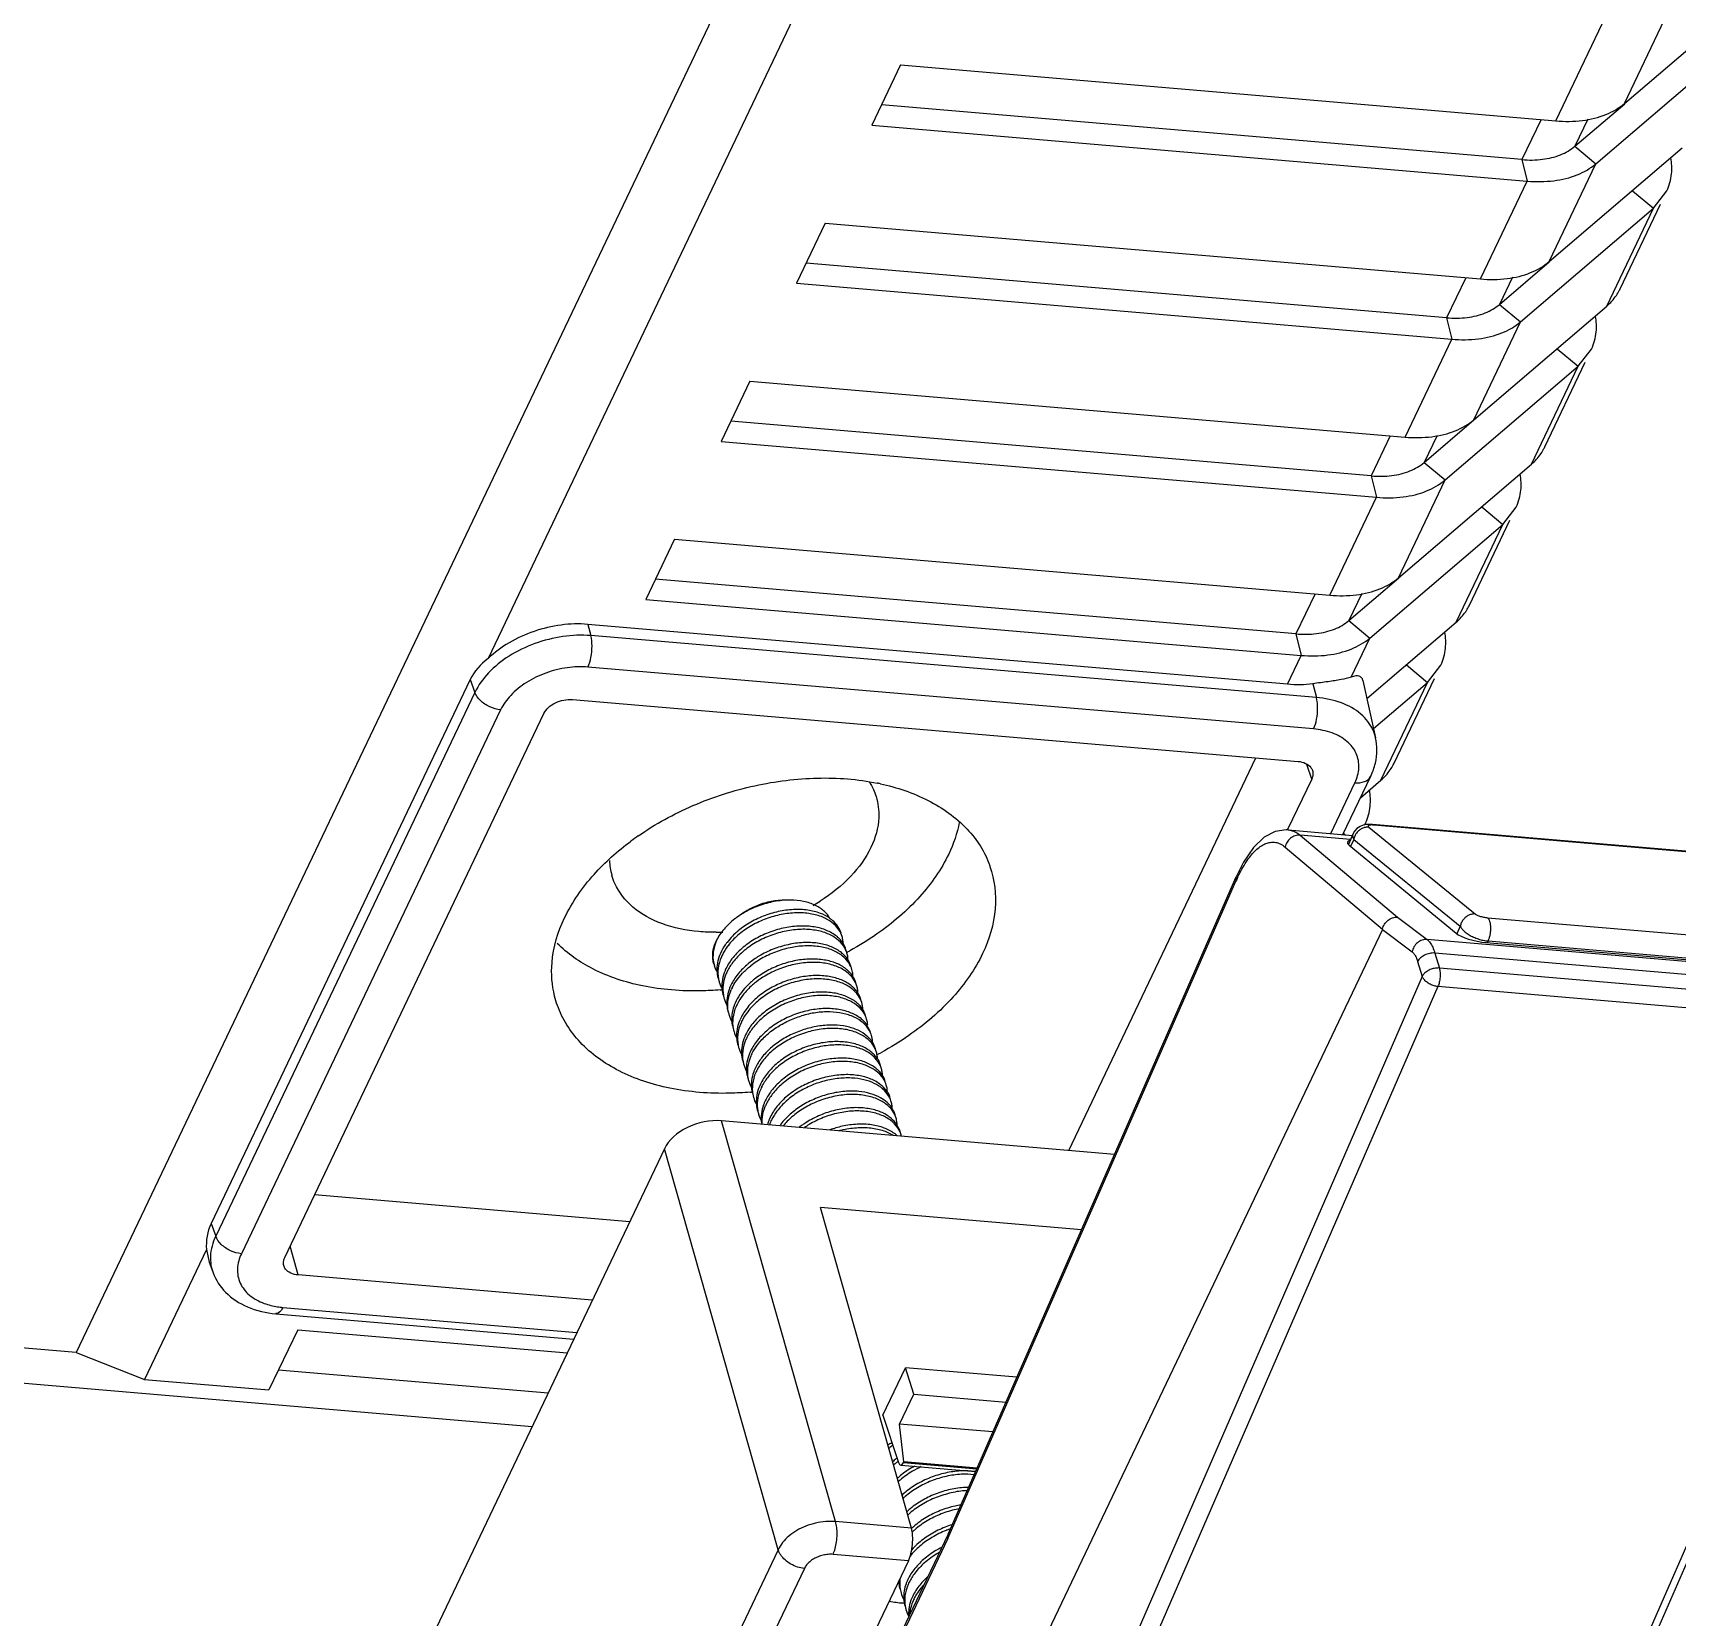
# Model space of a CAD drawing. Header units: millimetres. Extents: x 14276 to 15242, y -9916 to -8542.
# Drawn here: x 15107.04 to 15142.89, y -9449.92 to -9415.38 of the extents above; entities that cross this region are included whole.
import ezdxf

# ---------------------------------------------------------------- set-up
doc = ezdxf.new("R2010")
doc.units = ezdxf.units.MM

# ---------------------------------------------------------------- blocks, each defined once
blk = doc.blocks.new('u9')
at = {"color": 7, "linetype": 'Continuous'}
for p, q in [((-364.651, 215.819), (-359.238, 227.177)), ((-364.081, 215.411), (-358.669, 226.769)), ((-377.255, 201.886), (-366.241, 224.999)), ((-380.929, 222.456), (-389.045, 203.933)), ((-380.724, 222.54), (-388.84, 204.018)), ((-367.781, 215.167), (-364.561, 221.924)), ((-378.466, 203.132), (-370.414, 221.66)), ((-367.786, 215.07), (-364.567, 221.825)), ((-378.122, 202.91), (-370.07, 221.438)), ((-366.919, 215.654), (-364.667, 220.381)), ((-361.598, 206.67), (-356.401, 217.577)), ((-366.919, 215.654), (-365.275, 215.514)), ((-367.781, 215.167), (-374.062, 200.833)), ((-364.081, 215.411), (-361.598, 206.67)), ((-367.785, 215.074), (-374.064, 200.742)), ((-366.986, 214.941), (-365.329, 214.8)), ((-366.986, 214.941), (-365, 207.951)), ((-365.329, 214.8), (-362.846, 206.06)), ((-366.754, 213.567), (-368.384, 213.706)), ((-368.415, 213.634), (-366.821, 213.498)), ((-366.815, 213.512), (-368.409, 213.648)), ((-366.821, 213.498), (-366.815, 213.512)), ((-366.821, 213.498), (-366.727, 212.671)), ((-366.36, 212.477), (-366.704, 213.508)), ((-368.761, 212.845), (-366.727, 212.671)), ((-366.727, 212.671), (-367.038, 212.02)), ((-232.259, 201.934), (-358.714, 212.724)), ((-366.36, 212.477), (-366.853, 211.443)), ((-367.038, 212.02), (-369.048, 212.191)), ((-367.038, 212.02), (-366.853, 211.443)), ((-353.187, 211.488), (-359.064, 211.989)), ((-353.603, 210.615), (-352.977, 211.928)), ((-350.266, 211.697), (-352.977, 211.928)), ((-369.285, 211.65), (-366.853, 211.443)), ((-351.615, 208.867), (-350.266, 211.697)), ((-348.775, 211.111), (-350.266, 211.697)), ((-403.285, 96.724), (-348.775, 211.111)), ((-353.129, 210.267), (-359.621, 210.82)), ((-353.603, 210.615), (-359.48, 211.116)), ((-348.775, 211.111), (-232.582, 201.197)), ((-353.278, 210.128), (-359.69, 210.675)), ((-360.027, 209.968), (-353.615, 209.421)), ((-353.615, 209.421), (-353.436, 208.793)), ((-353.32, 209.037), (-358.971, 197.179)), ((-351.671, 209.142), (-351.757, 209.371)), ((-351.615, 208.867), (-351.672, 209.143)), ((-358.027, 197.098), (-352.376, 208.957)), ((-370.693, 208.437), (-365, 207.951)), ((-357.467, 196.718), (-351.815, 208.576)), ((-357.366, 196.44), (-351.715, 208.298)), ((-351.715, 208.298), (-351.815, 208.576)), ((-353.973, 207.666), (-360.844, 208.252)), ((-370.417, 206.706), (-374.497, 198.145)), ((-371.414, 206.791), (-362.846, 206.06)), ((-388.84, 204.018), (-378.466, 203.132)), ((-388.871, 203.613), (-378.497, 202.728)), ((-388.793, 203.288), (-378.398, 202.401)), ((-388.644, 202.996), (-378.23, 202.107)), ((-379.518, 202.172), (-387.227, 202.829)), ((-379.557, 202.138), (-387.148, 202.786)), ((-378.398, 202.401), (-378.497, 202.728)), ((-378.023, 202.583), (-378.122, 202.91)), ((-379.547, 201.631), (-387.139, 202.279)), ((-377.255, 201.886), (-377.903, 202.377)), ((-379.557, 202.138), (-379.54, 202.173)), ((-378.953, 201.818), (-378.877, 201.98)), ((-376.527, 200.051), (-378.861, 201.97)), ((-377.586, 201.62), (-378.23, 202.107)), ((-375.132, 200.09), (-377.257, 201.879)), ((-376.959, 199.659), (-379.284, 201.551)), ((-376.628, 199.926), (-378.953, 201.818)), ((-375.463, 199.832), (-377.586, 201.62)), ((-384.539, 200.249), (-377.064, 199.611)), ((-384.512, 200.237), (-377.037, 199.599)), ((-376.628, 199.926), (-376.561, 200.078)), ((-376.392, 199.817), (-377, 198.543)), ((-376.128, 199.795), (-376.655, 198.688)), ((-376.616, 199.796), (-376.512, 200.032)), ((-375.198, 199.715), (-376.599, 199.835)), ((-376.559, 199.926), (-375.463, 199.832)), ((-376.405, 199.791), (-376.442, 199.821)), ((-375.712, 198.607), (-375.187, 199.709)), ((-377.064, 199.611), (-377.037, 199.599)), ((-376.774, 199.016), (-377.22, 198.635)), ((-377.22, 198.635), (-378.237, 196.501)), ((-377.511, 198.26), (-378.391, 196.412)), ((-375.712, 198.607), (-375.61, 198.288)), ((-359.595, 196.873), (-375.416, 198.223)), ((-376.829, 196.462), (-377.107, 197.709)), ((-377.061, 197.506), (-378.237, 196.501)), ((-375.753, 197.516), (-359.932, 196.166)), ((-376.915, 196.852), (-378.863, 195.188)), ((-375.816, 196.831), (-359.994, 195.481)), ((-375.737, 196.528), (-375.816, 196.831)), ((-378.237, 196.501), (-378.527, 196.126)), ((-377.779, 196.12), (-378.237, 196.501)), ((-375.183, 196.536), (-375.48, 195.911)), ((-375.183, 196.536), (-359.93, 195.234)), ((-357.366, 196.44), (-357.467, 196.718)), ((-376.574, 196.384), (-376.979, 195.533)), ((-397.612, 112.344), (-357.757, 195.977)), ((-361.191, 194.692), (-375.48, 195.911)), ((-375.369, 195.443), (-375.48, 195.911)), ((-376.979, 195.533), (-379.879, 193.054)), ((-376.522, 195.152), (-376.979, 195.533)), ((-375.785, 194.57), (-375.369, 195.443)), ((-375.369, 195.443), (-361.401, 194.251)), ((-359.93, 195.234), (-359.994, 195.481)), ((-378.863, 195.188), (-379.879, 193.054)), ((-376.522, 195.152), (-377.609, 194.223)), ((-376.804, 194.56), (-376.522, 195.152)), ((-379.153, 194.813), (-380.034, 192.965)), ((-361.817, 193.379), (-361.191, 194.692)), ((-376.106, 194.598), (-377.123, 192.464)), ((-361.817, 193.379), (-376.106, 194.598)), ((-377.605, 194.219), (-380.505, 191.74)), ((-377.605, 194.219), (-378.622, 192.085)), ((-379.879, 193.054), (-380.17, 192.679)), ((-379.422, 192.673), (-379.879, 193.054)), ((-362.834, 191.245), (-377.123, 192.464)), ((-377.012, 191.996), (-377.123, 192.464)), ((-378.622, 192.085), (-381.522, 189.607)), ((-378.165, 191.704), (-378.622, 192.085)), ((-377.427, 191.123), (-377.012, 191.996)), ((-377.012, 191.996), (-363.044, 190.804)), ((-380.505, 191.74), (-381.522, 189.607)), ((-378.165, 191.704), (-379.251, 190.776)), ((-378.447, 191.113), (-378.165, 191.704)), ((-380.796, 191.365), (-381.677, 189.517)), ((-377.749, 191.151), (-378.766, 189.017)), ((-363.46, 189.931), (-377.749, 191.151)), ((-363.46, 189.931), (-362.834, 191.245)), ((-379.248, 190.772), (-382.148, 188.293)), ((-379.248, 190.772), (-380.265, 188.638)), ((-381.522, 189.607), (-381.813, 189.232)), ((-381.065, 189.226), (-381.522, 189.607)), ((-364.477, 187.797), (-378.766, 189.017)), ((-378.654, 188.548), (-378.766, 189.017)), ((-380.265, 188.638), (-383.165, 186.159)), ((-379.808, 188.257), (-380.265, 188.638)), ((-382.148, 188.293), (-383.165, 186.159)), ((-379.808, 188.257), (-380.894, 187.329)), ((-380.089, 187.666), (-379.808, 188.257)), ((-379.07, 187.676), (-378.654, 188.548)), ((-378.654, 188.548), (-364.687, 187.357)), ((-382.439, 187.918), (-383.32, 186.07)), ((-379.392, 187.703), (-380.408, 185.569)), ((-365.103, 186.484), (-379.392, 187.703)), ((-365.103, 186.484), (-364.477, 187.797)), ((-380.891, 187.325), (-383.791, 184.846)), ((-380.891, 187.325), (-381.908, 185.191)), ((-383.165, 186.159), (-383.456, 185.784)), ((-382.708, 185.778), (-383.165, 186.159)), ((-366.12, 184.35), (-380.408, 185.569)), ((-380.297, 185.101), (-380.408, 185.569)), ((-381.908, 185.191), (-384.808, 182.712)), ((-381.45, 184.81), (-381.908, 185.191)), ((-380.713, 184.229), (-380.297, 185.101)), ((-380.297, 185.101), (-366.33, 183.909)), ((-381.45, 184.81), (-382.537, 183.881)), ((-381.732, 184.218), (-381.45, 184.81)), ((-366.745, 183.037), (-366.12, 184.35)), ((-381.034, 184.256), (-382.051, 182.122)), ((-366.745, 183.037), (-381.034, 184.256)), ((-382.533, 183.877), (-385.434, 181.399)), ((-382.533, 183.877), (-383.55, 181.743))]:
    blk.add_line(p, q, dxfattribs=at)
for points in [[(-375.2, 199.716), (-375.158, 199.713), (-374.917, 199.751), (-374.678, 199.877), (-374.445, 200.1), (-374.226, 200.42), (-374.064, 200.742)], [(-377.037, 199.599), (-376.966, 199.596), (-376.899, 199.6), (-376.835, 199.612), (-376.766, 199.639), (-376.699, 199.684), (-376.644, 199.746), (-376.616, 199.796)]]:
    blk.add_lwpolyline(points, dxfattribs=at)
for centre, radius, start, end in [((-367.557, 216.51), 0.721, 16.6897, 29.4051), ((-367.53, 216.518), 0.692, 10.5499, 16.6648), ((-367.528, 216.442), 0.712, 3.7502, 16.5445), ((-367.09, 213.188), 3.397, 85.1233, 85.6282), ((-367.07, 213.393), 3.192, 79.7575, 85.1749), ((-367.988, 216.948), 1.055, 333.7744, 336.5333), ((-367.912, 216.852), 0.996, 336.529, 340.1844), ((-367.434, 216.156), 0.704, 16.5502, 28.4473), ((-367.442, 216.154), 0.711, 6.2639, 16.5481), ((-367.881, 216.588), 1.055, 333.7744, 336.5333), ((-367.806, 216.493), 0.997, 336.5285, 340.1325), ((-367.349, 215.787), 0.728, 26.4795, 30.0357), ((-367.454, 216.08), 0.745, 359.7444, 5.4465), ((-368.536, 217.008), 2.167, 288.9721, 291.0341), ((-368.537, 217.013), 2.173, 291.0334, 291.5135), ((-368.147, 216.23), 1.661, 311.7943, 313.6717), ((-367.808, 214.894), 1.798, 308.3168, 308.5125), ((-367.786, 214.867), 1.763, 308.505, 310.9907), ((-367.779, 214.813), 1.787, 308.3842, 309.3063), ((-367.742, 214.768), 1.729, 309.2921, 312.5435), ((-367.744, 214.818), 1.699, 310.9931, 312.594), ((-367.661, 214.486), 1.736, 308.6851, 312.3939), ((-368.323, 216.715), 4.039, 295.8791, 297.326), ((-353.427, 208.378), 1.757, 81.3282, 85.1519), ((-366.241, 206.518), 0.54, 193.2774, 196.695), ((-366.187, 206.916), 0.721, 228.1286, 229.405), ((-364.826, 206.483), 0.996, 336.5283, 340.2435), ((-366.096, 206.538), 0.696, 223.892, 229.4443), ((-364.88, 206.507), 1.055, 333.7625, 336.5331), ((-364.804, 206.411), 0.996, 336.529, 340.1844), ((-364.748, 206.391), 0.936, 340.1756, 344.6323), ((-364.42, 206.002), 0.711, 5.4486, 10.7749), ((-364.343, 205.709), 0.721, 16.6931, 30.0632), ((-364.315, 205.717), 0.692, 10.5499, 16.6648), ((-366.016, 205.8), 0.551, 196.561, 206.3748), ((-365.998, 206.168), 0.683, 224.9637, 227.8615), ((-364.773, 206.147), 1.055, 333.7744, 336.5333), ((-364.697, 206.051), 0.996, 336.529, 340.1844), ((-364.236, 205.349), 0.721, 16.6931, 30.0632), ((-364.208, 205.357), 0.692, 10.5499, 16.6648), ((-362.858, 198.508), 6.953, 95.0126, 95.428), ((-365.882, 205.817), 0.696, 223.892, 229.4443), ((-364.666, 205.787), 1.055, 333.7744, 336.5333), ((-364.59, 205.691), 0.996, 336.529, 340.1844), ((-364.129, 204.989), 0.721, 16.6931, 30.0632), ((-364.101, 204.997), 0.692, 10.5499, 16.6648), ((-365.774, 205.457), 0.696, 223.892, 229.4443), ((-364.559, 205.427), 1.055, 333.7744, 336.5333), ((-364.483, 205.331), 0.996, 336.529, 340.1844), ((-364.021, 204.628), 0.721, 16.6931, 30.0632), ((-363.993, 204.637), 0.692, 10.5499, 16.6648), ((-363.011, 198.49), 6.926, 117.879, 118.5458), ((-365.666, 204.651), 0.559, 196.6541, 213.1286), ((-365.667, 205.097), 0.696, 223.892, 229.4443), ((-364.452, 205.067), 1.056, 333.7386, 336.5328), ((-364.376, 204.971), 0.996, 336.529, 340.1844), ((-363.914, 204.268), 0.721, 16.6931, 30.0632), ((-363.886, 204.277), 0.692, 10.5499, 16.6648), ((-365.58, 204.363), 0.559, 196.652, 209.9009), ((-365.561, 204.736), 0.695, 224.3342, 229.0781), ((-364.345, 204.707), 1.055, 333.7744, 336.5333), ((-364.269, 204.611), 0.996, 336.529, 340.1844), ((-363.807, 203.908), 0.721, 16.6931, 30.0632), ((-363.779, 203.917), 0.692, 10.5499, 16.6648), ((-365.453, 204.377), 0.696, 223.892, 229.4443), ((-364.237, 204.347), 1.055, 333.7744, 336.5333), ((-364.161, 204.251), 0.996, 336.529, 340.1844), ((-363.7, 203.549), 0.721, 16.7124, 30.0671), ((-363.672, 203.557), 0.691, 10.5443, 16.681), ((-365.346, 204.017), 0.696, 223.892, 229.4443), ((-364.13, 203.987), 1.055, 333.7744, 336.5333), ((-364.054, 203.891), 0.996, 336.529, 340.1844), ((-363.593, 203.188), 0.721, 16.6931, 30.0632), ((-363.565, 203.197), 0.692, 10.5499, 16.6648), ((-365.232, 203.213), 0.565, 196.747, 213.5851), ((-365.239, 203.657), 0.696, 223.892, 229.4443), ((-364.024, 203.627), 1.057, 333.6821, 336.5321), ((-363.947, 203.531), 0.996, 336.529, 340.1844), ((-362.24, 196.433), 6.795, 94.8472, 95.2724), ((-363.486, 202.828), 0.721, 16.6931, 30.0632), ((-363.458, 202.837), 0.692, 10.5499, 16.6648), ((-365.148, 202.925), 0.563, 196.7255, 212.1306), ((-365.129, 203.299), 0.699, 224.0866, 229.6675), ((-365.103, 203.33), 0.739, 229.6335, 231.5797), ((-364.545, 203.988), 1.756, 309.0441, 310.9936), ((-363.916, 203.267), 1.055, 333.7744, 336.5333), ((-363.84, 203.171), 0.996, 336.529, 340.1844), ((-363.378, 202.468), 0.721, 16.6931, 30.0632), ((-362.394, 196.415), 6.767, 118.0106, 118.6928), ((-365.024, 202.937), 0.696, 223.892, 229.4443), ((-364.064, 203.062), 1.354, 322.6709, 323.2908), ((-364.017, 202.971), 1.323, 322.6575, 325.4971), ((-363.809, 202.907), 1.055, 333.7744, 336.5333), ((-363.733, 202.811), 0.996, 336.529, 340.1844), ((-364.917, 202.577), 0.696, 223.892, 229.4443), ((-362.667, 197.935), 4.013, 90.856, 92.951), ((-364.777, 202.255), 0.746, 228.4549, 233.3095), ((-364.75, 202.291), 0.791, 233.2876, 235.7988), ((-362.804, 197.817), 4.09, 119.9402, 122.3905), ((-377.293, 202.248), 3.528, 334.9975, 336.3483), ((-361.776, 200.333), 1.375, 2.0876, 15.7113), ((-364.58, 204.967), 6.232, 304.7442, 306.5685), ((-375.932, 199.121), 1.054, 152.2304, 154.5812), ((-365.21, 203.759), 5.166, 257.7294, 258.5115)]:
    blk.add_arc(centre, radius, start, end, dxfattribs=at)
for centre, major_axis, ratio, start_param, end_param in [((-366.824, 215.295), (0.052, 0.497), 0.366943, 0.803635, 2.400611), ((-366.768, 213.368), (0.014, 0.2), 0.395807, 5.52102, 7.074363), ((-353.729, 209.032), (2.084, -0.542), 0.703726, -0.134737, 0.248056), ((-362.518, 206.749), (0.959, 0.285), 0.660376, -2.107067, -0.536956), ((-379.32, 202.009), (0.5, -0.108), 0.256792, 0.461953, 2.032064), ((-375.079, 200.05), (2.172, -1.842), 0.089829, -3.117843, -3.091665), ((-376.988, 200.09), (0.498, -0.104), 0.251798, -0.44657, 0.448158), ((-374.67, 194.569), (2.304, -1.206), 0.679603, 2.123595, 2.363757), ((-375.241, 198.223), (1.547, 1.837), 0.207578, -3.299006, -2.803993), ((-359.38, 197.174), (2.084, -0.542), 0.703726, -0.517529, -0.134737)]:
    blk.add_ellipse(centre, major_axis=major_axis, ratio=ratio, start_param=start_param, end_param=end_param, dxfattribs=at)
for points, start_tangent, end_tangent in [([(-367.02, 216.528), (-366.95, 216.78), (-366.946, 216.82)], (0.398029, 0.917373), (0.066335, 0.997797)), ([(-366.975, 216.515), (-366.929, 216.708), (-366.925, 216.857)], (0.338717, 0.940888), (-0.076545, 0.997066)), ([(-366.913, 216.168), (-366.843, 216.42), (-366.85, 216.645)], (0.398029, 0.917373), (-0.18312, 0.983091)), ([(-367.342, 215.998), (-367.145, 216.21), (-366.999, 216.456)], (0.746405, 0.665492), (0.398029, 0.917373)), ([(-367.247, 216.186), (-367.166, 216.282), (-367.041, 216.481)], (0.673998, 0.738733), (0.441725, 0.89715)), ([(-366.868, 216.154), (-366.827, 216.31), (-366.818, 216.489)], (0.339563, 0.940583), (-0.065686, 0.99784)), ([(-366.74, 216.028), (-366.735, 216.232)], (0.15684, 0.987624), (-0.109069, 0.994034)), ([(-366.712, 216.15), (-366.725, 216.233), (-366.738, 216.285)], (-0.095304, 0.995448), (-0.286431, 0.958101)), ([(-367.64, 215.364), (-367.519, 215.431), (-367.251, 215.624), (-367.037, 215.85), (-366.891, 216.096)], (0.891018, 0.453968), (0.398029, 0.917373)), ([(-367.59, 215.474), (-367.541, 215.503), (-367.272, 215.696), (-367.059, 215.922), (-366.934, 216.121)], (0.872525, 0.48857), (0.441725, 0.89715)), ([(-367.741, 214.992), (-367.433, 215.143), (-367.165, 215.336), (-366.957, 215.555)], (0.930331, 0.366721), (0.611207, 0.791471)), ([(-365.275, 215.514), (-365.321, 215.387), (-365.352, 215.237), (-365.364, 215.079), (-365.356, 214.928), (-365.329, 214.8)], (-0.430194, -0.902737), (0.30266, -0.953099)), ([(-365.275, 215.514), (-365.169, 215.514), (-365.059, 215.531), (-364.953, 215.565), (-364.854, 215.613), (-364.768, 215.674), (-364.699, 215.744), (-364.651, 215.819)], (0.996394, -0.084852), (0.430438, 0.90262)), ([(-364.651, 215.819), (-364.501, 215.789), (-364.356, 215.725), (-364.229, 215.634), (-364.134, 215.526), (-364.081, 215.411)], (0.996379, -0.085018), (0.256112, -0.966647)), ([(-367.87, 214.867), (-367.719, 214.92), (-367.412, 215.071), (-367.144, 215.264), (-366.985, 215.422)], (0.954921, 0.296861), (0.654442, 0.756112)), ([(-367.785, 215.074), (-367.779, 215.09), (-367.781, 215.167)], (0.410115, 0.912034), (-0.273274, 0.961936)), ([(-365.329, 214.8), (-365.116, 214.798), (-364.897, 214.831), (-364.683, 214.898), (-364.485, 214.994), (-364.314, 215.116), (-364.177, 215.257), (-364.081, 215.411)], (0.995525, -0.094499), (0.422871, 0.90619)), ([(-368.06, 214.437), (-367.94, 214.46), (-367.612, 214.56), (-367.305, 214.711), (-367.037, 214.904), (-366.991, 214.945)], (0.987706, 0.156324), (0.730301, 0.683126)), ([(-368.025, 214.519), (-367.962, 214.532), (-367.634, 214.632), (-367.326, 214.783), (-367.058, 214.976), (-367.04, 214.992)], (0.982977, 0.183727), (0.745463, 0.666547)), ([(-368.229, 214.053), (-368.163, 214.055), (-367.833, 214.1), (-367.505, 214.2), (-367.198, 214.351), (-366.929, 214.544), (-366.883, 214.586)], (0.999932, 0.011672), (0.729814, 0.683646)), ([(-368.199, 214.127), (-368.184, 214.127), (-367.854, 214.172), (-367.526, 214.272), (-367.219, 214.423), (-366.951, 214.616), (-366.903, 214.659)], (0.999186, 0.040336), (0.729359, 0.684132)), ([(-368.381, 213.711), (-368.367, 213.709), (-368.056, 213.695), (-367.726, 213.74), (-367.398, 213.84), (-367.091, 213.991), (-366.822, 214.184), (-366.78, 214.222)], (0.988951, -0.148245), (0.732078, 0.68122)), ([(-368.352, 213.776), (-368.071, 213.768), (-367.746, 213.812), (-367.42, 213.912), (-367.116, 214.06), (-366.846, 214.254), (-366.8, 214.295)], (0.993394, -0.114752), (0.731575, 0.681761)), ([(-367.2, 213.6), (-367.005, 213.702), (-366.737, 213.896), (-366.697, 213.931)], (0.908069, 0.41882), (0.733876, 0.679283)), ([(-367.057, 213.589), (-366.983, 213.63), (-366.715, 213.824), (-366.676, 213.859)], (0.878943, 0.476927), (0.734324, 0.678799)), ([(-353.278, 210.128), (-353.185, 210.25), (-353.129, 210.261)], (0.430194, 0.902736), (0.999013, -0.044414)), ([(-352.55, 209.858), (-352.874, 210.041), (-353.162, 210.115)], (-0.760827, 0.648955), (-0.988489, 0.15129)), ([(-351.757, 209.371), (-352.032, 209.798), (-352.506, 210.116), (-353.129, 210.267)], (-0.35135, 0.936244), (-0.996379, 0.085018)), ([(-352.376, 208.957), (-352.29, 209.284), (-352.349, 209.597), (-352.55, 209.858)], (0.430194, 0.902736), (-0.760827, 0.648955)), ([(-353.615, 209.421), (-353.452, 209.38), (-353.338, 209.293), (-353.299, 209.214)], (0.996379, -0.085018), (0.268434, -0.963298)), ([(-353.299, 209.214), (-353.292, 209.172), (-353.32, 209.037)], (0.268434, -0.963298), (-0.430194, -0.902736)), ([(-351.815, 208.576), (-351.701, 209.016), (-351.757, 209.371)], (0.430194, 0.902737), (-0.348033, 0.937482)), ([(-352.376, 208.957), (-352.14, 208.893), (-351.936, 208.754), (-351.815, 208.576)], (0.996379, -0.085018), (0.340817, -0.94013)), ([(-366.759, 206.363), (-366.688, 206.212)], (0.287174, -0.957879), (0.553734, -0.832694)), ([(-366.737, 206.291), (-366.666, 206.14), (-366.665, 206.138)], (0.287174, -0.957879), (0.558357, -0.829601)), ([(-366.688, 206.212), (-366.53, 206.049)], (0.553734, -0.832694), (0.801554, -0.597923)), ([(-366.656, 206.369), (-366.616, 206.337), (-366.393, 206.217), (-366.117, 206.148), (-365.805, 206.135), (-365.475, 206.179), (-365.206, 206.257)], (0.759303, -0.650738), (0.940452, 0.339926)), ([(-365.407, 206.273), (-365.497, 206.251), (-365.827, 206.207), (-366.139, 206.22), (-366.414, 206.289), (-366.584, 206.372)], (-0.966574, -0.256388), (-0.847083, 0.531461)), ([(-366.549, 206.009), (-366.509, 205.977), (-366.286, 205.857), (-366.01, 205.788), (-365.698, 205.775), (-365.368, 205.819), (-365.04, 205.919), (-364.733, 206.07), (-364.542, 206.2)], (0.759303, -0.650738), (0.790624, 0.612302)), ([(-366.53, 206.049), (-366.307, 205.929), (-366.031, 205.86), (-365.719, 205.847), (-365.39, 205.891), (-365.062, 205.991), (-364.754, 206.142), (-364.651, 206.208)], (0.801554, -0.597923), (0.824668, 0.565618)), ([(-366.423, 205.689), (-366.2, 205.569), (-365.924, 205.5), (-365.612, 205.487), (-365.283, 205.531), (-364.954, 205.631), (-364.647, 205.782), (-364.379, 205.975), (-364.188, 206.172)], (0.801554, -0.597923), (0.62728, 0.778794)), ([(-365.837, 205.42), (-365.53, 205.419), (-365.21, 205.471), (-364.893, 205.575), (-364.599, 205.726), (-364.343, 205.916), (-364.138, 206.136), (-364.117, 206.166)], (0.995387, -0.095946), (0.578553, 0.815645)), ([(-366.674, 206.138), (-366.663, 206.049), (-366.652, 206.003)], (0.04123, -0.99915), (0.287174, -0.957879)), ([(-366.665, 206.138), (-366.598, 206.055)], (0.558357, -0.829601), (0.692755, -0.721173)), ([(-366.652, 206.003), (-366.581, 205.852)], (0.287174, -0.957879), (0.553734, -0.832694)), ([(-366.63, 205.931), (-366.596, 205.843), (-366.566, 205.791)], (0.285249, -0.958453), (0.536842, -0.843683)), ([(-366.581, 205.852), (-366.423, 205.689)], (0.553734, -0.832694), (0.801554, -0.597923)), ([(-366.567, 205.795), (-366.564, 205.736), (-366.544, 205.643)], (0.011725, -0.999931), (0.285249, -0.958453)), ([(-366.566, 205.791), (-366.481, 205.685)], (0.536842, -0.843683), (0.706523, -0.70769)), ([(-365.796, 205.068), (-365.484, 205.055), (-365.154, 205.099), (-364.826, 205.199), (-364.519, 205.35), (-364.25, 205.543), (-364.037, 205.769), (-363.891, 206.015)], (0.990317, -0.138822), (0.398029, 0.917373)), ([(-365.752, 205.132), (-365.444, 205.131), (-365.124, 205.183), (-364.808, 205.287), (-364.513, 205.438), (-364.257, 205.628), (-364.053, 205.848), (-363.934, 206.04)], (0.995387, -0.095946), (0.441908, 0.89706)), ([(-363.733, 206.137), (-363.735, 205.979), (-363.805, 205.727)], (0.088906, -0.99604), (-0.398029, -0.917373)), ([(-363.76, 205.714), (-363.714, 205.907), (-363.712, 206.069)], (0.338717, 0.940888), (-0.095304, 0.995448)), ([(-363.698, 205.367), (-363.628, 205.619), (-363.635, 205.844)], (0.398029, 0.917373), (-0.18312, 0.983091)), ([(-363.605, 205.709), (-363.617, 205.792), (-363.631, 205.844)], (-0.095304, 0.995448), (-0.286431, 0.958101)), ([(-366.523, 205.571), (-366.452, 205.42), (-366.45, 205.418)], (0.287174, -0.957879), (0.558357, -0.829601)), ([(-366.51, 205.555), (-366.395, 205.397), (-366.225, 205.27), (-366.007, 205.18), (-365.752, 205.132)], (0.444563, -0.895748), (0.995387, -0.095946)), ([(-366.456, 205.661), (-366.311, 205.558), (-366.093, 205.468), (-365.837, 205.42)], (0.741395, -0.671069), (0.995387, -0.095946)), ([(-366.227, 204.929), (-366.187, 204.897), (-365.964, 204.777), (-365.688, 204.708), (-365.377, 204.695), (-365.047, 204.739), (-364.719, 204.839), (-364.411, 204.99), (-364.143, 205.183), (-363.93, 205.409), (-363.784, 205.655)], (0.759303, -0.650738), (0.398029, 0.917373)), ([(-366.209, 204.969), (-365.986, 204.849), (-365.71, 204.78), (-365.398, 204.767), (-365.068, 204.811), (-364.74, 204.911), (-364.433, 205.062), (-364.165, 205.255), (-363.951, 205.481), (-363.826, 205.681)], (0.801554, -0.597923), (0.441725, 0.89715)), ([(-363.653, 205.354), (-363.607, 205.547), (-363.605, 205.709)], (0.338717, 0.940888), (-0.095304, 0.995448)), ([(-363.591, 205.007), (-363.521, 205.259), (-363.528, 205.484)], (0.398029, 0.917373), (-0.18312, 0.983091)), ([(-363.497, 205.349), (-363.51, 205.432), (-363.524, 205.484)], (-0.095304, 0.995448), (-0.286431, 0.958101)), ([(-363.466, 205.434), (-363.022, 205.459), (-361.716, 205.347), (-360.609, 204.97), (-359.763, 204.347), (-359.266, 203.544), (-359.206, 203.34)], (0.996176, 0.087371), (0.23891, -0.971042)), ([(-366.46, 205.418), (-366.449, 205.329), (-366.437, 205.283)], (0.04123, -0.99915), (0.287174, -0.957879)), ([(-366.45, 205.418), (-366.383, 205.335)], (0.558357, -0.829601), (0.692755, -0.721173)), ([(-366.437, 205.283), (-366.366, 205.132)], (0.287174, -0.957879), (0.553734, -0.832694)), ([(-366.416, 205.211), (-366.345, 205.06), (-366.343, 205.058)], (0.287174, -0.957879), (0.558357, -0.829601)), ([(-366.366, 205.132), (-366.209, 204.969)], (0.553734, -0.832694), (0.801554, -0.597923)), ([(-366.334, 205.289), (-366.294, 205.257), (-366.071, 205.137), (-365.796, 205.068)], (0.759303, -0.650738), (0.990317, -0.138822)), ([(-366.12, 204.569), (-366.08, 204.537), (-365.857, 204.417), (-365.581, 204.348), (-365.269, 204.335), (-364.94, 204.379), (-364.612, 204.479), (-364.304, 204.63), (-364.036, 204.823), (-363.823, 205.049), (-363.677, 205.295)], (0.759303, -0.650738), (0.398029, 0.917373)), ([(-366.102, 204.609), (-365.878, 204.489), (-365.603, 204.42), (-365.291, 204.407), (-364.961, 204.451), (-364.633, 204.551), (-364.326, 204.702), (-364.057, 204.895), (-363.844, 205.121), (-363.719, 205.32)], (0.801554, -0.597923), (0.441725, 0.89715)), ([(-363.546, 204.994), (-363.5, 205.187), (-363.497, 205.349)], (0.338717, 0.940888), (-0.095304, 0.995448)), ([(-363.484, 204.647), (-363.414, 204.899), (-363.421, 205.124)], (0.398029, 0.917373), (-0.18312, 0.983091)), ([(-363.39, 204.989), (-363.403, 205.072), (-363.416, 205.124)], (-0.095304, 0.995448), (-0.286431, 0.958101)), ([(-366.352, 205.057), (-366.342, 204.969), (-366.33, 204.923)], (0.04123, -0.99915), (0.287174, -0.957879)), ([(-366.343, 205.058), (-366.276, 204.975)], (0.558357, -0.829601), (0.692755, -0.721173)), ([(-366.33, 204.923), (-366.259, 204.772)], (0.287174, -0.957879), (0.553734, -0.832694)), ([(-366.309, 204.851), (-366.238, 204.7), (-366.236, 204.698)], (0.287174, -0.957879), (0.558357, -0.829601)), ([(-366.259, 204.772), (-366.102, 204.609)], (0.553734, -0.832694), (0.801554, -0.597923)), ([(-364.696, 204.132), (-364.526, 204.191), (-364.219, 204.342), (-363.95, 204.535), (-363.737, 204.761), (-363.612, 204.96)], (0.957639, 0.287971), (0.441725, 0.89715)), ([(-364.674, 204.06), (-364.383, 204.171), (-364.115, 204.321), (-363.883, 204.504), (-363.698, 204.712), (-363.569, 204.935)], (0.957565, 0.288216), (0.398029, 0.917373)), ([(-363.439, 204.634), (-363.392, 204.827), (-363.39, 204.989)], (0.338717, 0.940888), (-0.095304, 0.995448)), ([(-363.377, 204.286), (-363.307, 204.539), (-363.313, 204.764)], (0.398029, 0.917373), (-0.18312, 0.983091)), ([(-363.283, 204.629), (-363.296, 204.712), (-363.309, 204.764)], (-0.095304, 0.995448), (-0.286431, 0.958101)), ([(-368.538, 202.411), (-367.895, 203.357), (-366.932, 204.198), (-366.321, 204.574)], (0.430194, 0.902736), (0.878431, 0.477868)), ([(-366.245, 204.697), (-366.234, 204.609), (-366.223, 204.563)], (0.04123, -0.99915), (0.287174, -0.957879)), ([(-366.236, 204.698), (-366.169, 204.615)], (0.558357, -0.829601), (0.692755, -0.721173)), ([(-366.223, 204.563), (-366.152, 204.412)], (0.287174, -0.957879), (0.553734, -0.832694)), ([(-366.152, 204.412), (-365.994, 204.249)], (0.553734, -0.832694), (0.801554, -0.597923)), ([(-363.505, 204.6), (-363.613, 204.423), (-363.802, 204.212), (-364.037, 204.028), (-364.302, 203.881), (-364.588, 203.772)], (-0.442279, -0.896878), (-0.957565, -0.288216)), ([(-364.567, 203.7), (-364.397, 203.759), (-364.09, 203.91), (-363.822, 204.103), (-363.608, 204.329), (-363.462, 204.575)], (0.957505, 0.288417), (0.398029, 0.917373)), ([(-363.332, 204.274), (-363.285, 204.467), (-363.283, 204.629)], (0.338717, 0.940888), (-0.095304, 0.995448)), ([(-363.269, 203.926), (-363.2, 204.179), (-363.206, 204.404)], (0.398029, 0.917373), (-0.18312, 0.983091)), ([(-363.176, 204.269), (-363.189, 204.352), (-363.202, 204.404)], (-0.095304, 0.995448), (-0.286431, 0.958101)), ([(-366.139, 204.348), (-366.132, 204.273), (-366.116, 204.203)], (0.023407, -0.999726), (0.286326, -0.958132)), ([(-366.134, 204.345), (-366.058, 204.251)], (0.546075, -0.837737), (0.69853, -0.71558)), ([(-366.094, 204.131), (-366.023, 203.98), (-366.022, 203.977)], (0.287174, -0.957879), (0.558357, -0.829601)), ([(-366.065, 204.084), (-365.93, 203.923), (-365.735, 203.798), (-365.489, 203.717), (-365.206, 203.685), (-364.901, 203.703), (-364.588, 203.772)], (0.498615, -0.866824), (0.957565, 0.288216)), ([(-366.016, 204.211), (-365.821, 204.086), (-365.575, 204.005), (-365.292, 203.973), (-364.986, 203.991), (-364.674, 204.06)], (0.755335, -0.655338), (0.957565, 0.288216)), ([(-365.994, 204.249), (-365.771, 204.129), (-365.496, 204.06), (-365.184, 204.047), (-364.854, 204.091), (-364.696, 204.132)], (0.801554, -0.597923), (0.957639, 0.287971)), ([(-365.798, 203.488), (-365.759, 203.457), (-365.535, 203.337), (-365.26, 203.268), (-364.948, 203.254), (-364.618, 203.299), (-364.29, 203.399), (-363.983, 203.55), (-363.715, 203.743), (-363.501, 203.969), (-363.355, 204.214)], (0.759303, -0.650738), (0.398029, 0.917373)), ([(-365.78, 203.529), (-365.557, 203.409), (-365.281, 203.34), (-364.969, 203.326), (-364.64, 203.371), (-364.312, 203.471), (-364.004, 203.622), (-363.736, 203.815), (-363.523, 204.041), (-363.398, 204.24)], (0.801554, -0.597923), (0.441725, 0.89715)), ([(-363.224, 203.914), (-363.178, 204.107), (-363.176, 204.269)], (0.338717, 0.940888), (-0.095304, 0.995448)), ([(-363.162, 203.566), (-363.092, 203.819), (-363.099, 204.044)], (0.398029, 0.917373), (-0.18312, 0.983091)), ([(-363.069, 203.909), (-363.082, 203.992), (-363.095, 204.044)], (-0.095277, 0.995451), (-0.286431, 0.958101)), ([(-366.031, 203.977), (-366.02, 203.888), (-366.009, 203.843)], (0.04123, -0.99915), (0.287174, -0.957879)), ([(-366.022, 203.977), (-365.955, 203.895)], (0.558357, -0.829601), (0.692755, -0.721173)), ([(-366.009, 203.843), (-365.938, 203.692)], (0.287174, -0.957879), (0.553734, -0.832694)), ([(-365.987, 203.771), (-365.916, 203.62), (-365.914, 203.617)], (0.287174, -0.957879), (0.558357, -0.829601)), ([(-365.938, 203.692), (-365.78, 203.529)], (0.553734, -0.832694), (0.801554, -0.597923)), ([(-365.906, 203.848), (-365.866, 203.817), (-365.643, 203.697), (-365.367, 203.628), (-365.055, 203.614), (-364.725, 203.659), (-364.567, 203.7)], (0.759303, -0.650738), (0.957505, 0.288417)), ([(-365.691, 203.128), (-365.652, 203.097), (-365.428, 202.977), (-365.153, 202.908), (-364.841, 202.894), (-364.511, 202.939), (-364.183, 203.039), (-363.876, 203.19), (-363.607, 203.383), (-363.394, 203.609), (-363.248, 203.854)], (0.759303, -0.650738), (0.398029, 0.917373)), ([(-365.673, 203.169), (-365.45, 203.049), (-365.174, 202.98), (-364.862, 202.966), (-364.532, 203.011), (-364.204, 203.111), (-363.897, 203.262), (-363.629, 203.455), (-363.415, 203.681), (-363.291, 203.88)], (0.801554, -0.597923), (0.441725, 0.89715)), ([(-363.117, 203.553), (-363.071, 203.747), (-363.069, 203.909)], (0.338717, 0.940888), (-0.095277, 0.995451)), ([(-362.992, 203.684), (-362.985, 203.459), (-363.055, 203.206)], (0.183046, -0.983104), (-0.398029, -0.917373)), ([(-362.962, 203.549), (-362.974, 203.631), (-362.988, 203.684)], (-0.095304, 0.995448), (-0.286431, 0.958101)), ([(-365.924, 203.617), (-365.913, 203.528), (-365.901, 203.483)], (0.04123, -0.99915), (0.287174, -0.957879)), ([(-365.914, 203.617), (-365.847, 203.535)], (0.558357, -0.829601), (0.692755, -0.721173)), ([(-365.901, 203.483), (-365.831, 203.332)], (0.287174, -0.957879), (0.553734, -0.832694)), ([(-365.88, 203.411), (-365.809, 203.26), (-365.807, 203.257)], (0.287174, -0.957879), (0.558357, -0.829601)), ([(-365.831, 203.332), (-365.673, 203.169)], (0.553734, -0.832694), (0.801554, -0.597923)), ([(-363.606, 203.026), (-363.522, 203.095), (-363.308, 203.321), (-363.184, 203.52)], (0.793642, 0.608385), (0.441725, 0.89715)), ([(-363.566, 202.969), (-363.387, 203.131), (-363.244, 203.308), (-363.141, 203.494)], (0.785385, 0.619008), (0.398029, 0.917373)), ([(-363.01, 203.193), (-362.964, 203.387), (-362.962, 203.549)], (0.338717, 0.940888), (-0.095304, 0.995448)), ([(-362.948, 202.846), (-362.878, 203.099), (-362.885, 203.324)], (0.398029, 0.917373), (-0.18312, 0.983091)), ([(-362.854, 203.189), (-362.867, 203.271), (-362.881, 203.323)], (-0.095304, 0.995448), (-0.286431, 0.958101)), ([(-359.206, 203.34), (-359.148, 202.61), (-359.422, 201.633)], (0.23891, -0.971042), (-0.430194, -0.902736)), ([(-378.497, 202.728), (-378.512, 202.823), (-378.512, 202.931), (-378.495, 203.039), (-378.466, 203.132)], (-0.262999, 0.964796), (0.399948, 0.916538)), ([(-378.466, 203.132), (-378.38, 203.116), (-378.294, 203.082), (-378.218, 203.032), (-378.158, 202.973), (-378.122, 202.91)], (0.996473, -0.083908), (0.349212, -0.937044)), ([(-365.817, 203.257), (-365.806, 203.168), (-365.794, 203.123)], (0.04123, -0.99915), (0.287174, -0.957879)), ([(-365.807, 203.257), (-365.74, 203.175)], (0.558357, -0.829601), (0.692755, -0.721173)), ([(-365.794, 203.123), (-365.723, 202.972)], (0.287174, -0.957879), (0.553734, -0.832694)), ([(-365.723, 202.972), (-365.566, 202.809)], (0.553734, -0.832694), (0.801554, -0.597923)), ([(-365.566, 202.809), (-365.343, 202.689), (-365.067, 202.62), (-364.755, 202.606), (-364.425, 202.651), (-364.097, 202.751), (-363.79, 202.902), (-363.606, 203.026)], (0.801554, -0.597923), (0.793642, 0.608385)), ([(-365.562, 202.75), (-365.351, 202.628), (-365.087, 202.554), (-364.787, 202.533), (-364.467, 202.566), (-364.145, 202.653), (-363.838, 202.79), (-363.566, 202.969)], (0.783425, -0.621486), (0.785385, 0.619008)), ([(-363.077, 203.159), (-363.158, 203.02), (-363.302, 202.843), (-363.48, 202.681)], (-0.443152, -0.896446), (-0.785385, -0.619008)), ([(-363.393, 202.663), (-363.18, 202.889), (-363.034, 203.134)], (0.75473, 0.656036), (0.398029, 0.917373)), ([(-362.903, 202.833), (-362.857, 203.027), (-362.854, 203.189)], (0.338717, 0.940888), (-0.095304, 0.995448)), ([(-362.841, 202.486), (-362.771, 202.739), (-362.778, 202.964)], (0.398029, 0.917373), (-0.18312, 0.983091)), ([(-362.814, 203.204), (-362.399, 203.226), (-361.121, 203.117), (-360.038, 202.747), (-359.26, 202.19)], (0.996424, 0.084496), (0.703538, -0.710658)), ([(-362.747, 202.829), (-362.76, 202.911), (-362.773, 202.963)], (-0.095304, 0.995448), (-0.286431, 0.958101)), ([(-378.497, 202.728), (-378.409, 202.732), (-378.318, 202.755), (-378.234, 202.796), (-378.167, 202.849), (-378.122, 202.91)], (0.997924, -0.064407), (0.452306, 0.891863)), ([(-378.398, 202.401), (-378.285, 202.41), (-378.174, 202.447), (-378.082, 202.508), (-378.023, 202.583)], (0.997924, -0.064407), (0.452306, 0.891863)), ([(-377.903, 202.377), (-377.949, 202.424), (-377.989, 202.494), (-378.023, 202.583)], (-0.797089, 0.603861), (-0.291086, 0.956697)), ([(-365.71, 202.902), (-365.701, 202.818), (-365.687, 202.763)], (0.033329, -0.999444), (0.286912, -0.957957)), ([(-365.702, 202.901), (-365.631, 202.813)], (0.553052, -0.833147), (0.695232, -0.718785)), ([(-365.666, 202.69), (-365.595, 202.54), (-365.593, 202.537)], (0.287174, -0.957879), (0.558357, -0.829601)), ([(-365.625, 202.625), (-365.477, 202.462)], (0.531592, -0.847001), (0.783425, -0.621486)), ([(-365.477, 202.462), (-365.265, 202.34), (-365.002, 202.266), (-364.701, 202.245), (-364.381, 202.278), (-364.059, 202.365), (-363.753, 202.502), (-363.48, 202.681)], (0.783425, -0.621486), (0.785385, 0.619008)), ([(-365.477, 202.408), (-365.437, 202.377), (-365.214, 202.256), (-364.938, 202.187), (-364.626, 202.174), (-364.297, 202.219), (-363.969, 202.319), (-363.661, 202.469), (-363.439, 202.625)], (0.759303, -0.650738), (0.776611, 0.62998)), ([(-365.37, 202.048), (-365.33, 202.017), (-365.107, 201.896), (-364.831, 201.827), (-364.519, 201.814), (-364.19, 201.859), (-363.861, 201.959), (-363.554, 202.109), (-363.286, 202.303), (-363.072, 202.529), (-362.926, 202.774)], (0.759303, -0.650738), (0.398029, 0.917373)), ([(-365.351, 202.089), (-365.128, 201.968), (-364.853, 201.899), (-364.541, 201.886), (-364.211, 201.931), (-363.883, 202.031), (-363.576, 202.181), (-363.307, 202.375), (-363.094, 202.601), (-362.969, 202.8)], (0.801554, -0.597923), (0.441725, 0.89715)), ([(-362.796, 202.473), (-362.749, 202.667), (-362.747, 202.829)], (0.338717, 0.940888), (-0.095304, 0.995448)), ([(-362.734, 202.126), (-362.664, 202.379), (-362.674, 202.623), (-362.688, 202.675)], (0.398029, 0.917373), (-0.286431, 0.958101)), ([(-362.679, 202.645), (-362.656, 202.536), (-362.665, 202.333), (-362.734, 202.126)], (0.284963, -0.958539), (-0.430194, -0.902736)), ([(-378.23, 202.107), (-378.295, 202.176), (-378.351, 202.275), (-378.398, 202.401)], (-0.792787, 0.609498), (-0.282731, 0.959199)), ([(-378.23, 202.107), (-378.12, 202.121), (-378.02, 202.177), (-377.943, 202.267), (-377.903, 202.377)], (0.996884, -0.078888), (0.170166, 0.985415)), ([(-368.698, 200.513), (-368.812, 201.434), (-368.538, 202.411)], (-0.32905, 0.944313), (0.430194, 0.902736)), ([(-367.798, 200.243), (-367.169, 201.168), (-366.226, 201.992), (-365.643, 202.351)], (0.430194, 0.902736), (0.877202, 0.480122)), ([(-365.602, 202.537), (-365.592, 202.448), (-365.58, 202.402)], (0.04123, -0.99915), (0.287174, -0.957879)), ([(-365.593, 202.537), (-365.526, 202.455)], (0.558357, -0.829601), (0.692755, -0.721173)), ([(-365.58, 202.402), (-365.509, 202.252)], (0.287174, -0.957879), (0.553734, -0.832694)), ([(-365.558, 202.33), (-365.488, 202.18), (-365.486, 202.177)], (0.287174, -0.957879), (0.558357, -0.829601)), ([(-365.509, 202.252), (-365.351, 202.089)], (0.553734, -0.832694), (0.801554, -0.597923)), ([(-365.244, 201.729), (-365.021, 201.608), (-364.745, 201.539), (-364.434, 201.526), (-364.104, 201.571), (-363.776, 201.671), (-363.468, 201.821), (-363.2, 202.015), (-362.987, 202.241)], (0.801554, -0.597923), (0.606383, 0.795173)), ([(-362.978, 202.252), (-362.862, 202.44)], (0.597744, 0.801687), (0.441725, 0.89715)), ([(-362.927, 202.222), (-362.819, 202.414)], (0.566238, 0.824242), (0.398029, 0.917373)), ([(-379.547, 201.631), (-379.573, 201.663), (-379.593, 201.712), (-379.606, 201.776), (-379.612, 201.85), (-379.609, 201.928), (-379.598, 202.006), (-379.58, 202.077), (-379.557, 202.138)], (-0.782002, 0.623276), (0.440681, 0.897664)), ([(-378.953, 201.818), (-378.997, 201.883), (-379.062, 201.946), (-379.145, 202.005), (-379.241, 202.055), (-379.345, 202.095), (-379.452, 202.123), (-379.557, 202.138)], (-0.447602, 0.894233), (-0.997035, 0.076956)), ([(-377.257, 201.879), (-377.299, 201.773), (-377.377, 201.686), (-377.477, 201.632), (-377.586, 201.62)], (-0.194341, -0.980934), (-0.996379, 0.085018)), ([(-365.495, 202.177), (-365.484, 202.088), (-365.473, 202.042)], (0.04123, -0.99915), (0.287174, -0.957879)), ([(-365.486, 202.177), (-365.419, 202.095)], (0.558357, -0.829601), (0.692755, -0.721173)), ([(-365.473, 202.042), (-365.402, 201.892)], (0.287174, -0.957879), (0.553734, -0.832694)), ([(-365.451, 201.97), (-365.38, 201.82), (-365.272, 201.696)], (0.287174, -0.957879), (0.748056, -0.663636)), ([(-365.402, 201.892), (-365.244, 201.729)], (0.553734, -0.832694), (0.801554, -0.597923)), ([(-365.195, 201.636), (-365, 201.536), (-364.724, 201.467), (-364.412, 201.454), (-364.082, 201.499), (-363.754, 201.599), (-363.447, 201.749), (-363.179, 201.943), (-363.086, 202.03)], (0.826981, -0.562229), (0.701716, 0.712456)), ([(-363.167, 201.632), (-363.133, 201.658), (-362.899, 201.879), (-362.734, 202.126)], (0.805671, 0.592363), (0.444645, 0.895707)), ([(-363.086, 202.03), (-362.965, 202.169)], (0.701716, 0.712456), (0.606383, 0.795173)), ([(-362.727, 201.948), (-362.349, 201.935), (-361.542, 201.76), (-360.912, 201.4), (-360.519, 200.888), (-360.452, 200.706)], (0.99989, 0.01484), (0.271749, -0.962368)), ([(-379.284, 201.551), (-379.306, 201.566), (-379.337, 201.581), (-379.375, 201.595), (-379.417, 201.608), (-379.461, 201.618), (-379.505, 201.626), (-379.547, 201.631)], (-0.775743, 0.631049), (-0.996371, 0.085113)), ([(-379.284, 201.551), (-379.209, 201.554), (-379.137, 201.577), (-379.07, 201.619), (-379.015, 201.675), (-378.975, 201.743), (-378.953, 201.818)], (0.996178, -0.087346), (0.168103, 0.985769)), ([(-365.201, 201.635), (-365.134, 201.541), (-364.951, 201.393), (-364.702, 201.293), (-364.422, 201.25)], (0.49374, -0.869609), (0.998478, -0.055145)), ([(-364.422, 201.25), (-364.405, 201.249), (-364.079, 201.265), (-363.743, 201.342), (-363.421, 201.475), (-363.167, 201.632)], (0.998478, -0.055145), (0.805671, 0.592363)), ([(-363.279, 201.55), (-363.283, 201.547), (-363.535, 201.399), (-363.82, 201.296), (-364.116, 201.246), (-364.309, 201.244)], (-0.805897, -0.592056), (-0.99845, 0.055665)), ([(-359.422, 201.633), (-360.065, 200.687), (-360.867, 199.962)], (-0.430194, -0.902736), (-0.803071, -0.595883)), ([(-366.103, 200.098), (-365.662, 200.727), (-364.995, 201.27)], (0.430194, 0.902736), (0.844369, 0.535762)), ([(-374.064, 200.742), (-374.059, 200.758), (-374.062, 200.833)], (0.409632, 0.912251), (-0.291093, 0.956695)), ([(-374.096, 200.757), (-374.166, 200.616), (-374.262, 200.451), (-374.354, 200.318), (-374.447, 200.207), (-374.544, 200.116), (-374.642, 200.048), (-374.74, 200.004), (-374.834, 199.985), (-374.927, 199.989), (-375.025, 200.02), (-375.132, 200.09)], (-0.422835, -0.906207), (-0.764942, 0.644099)), ([(-366.308, 198.71), (-367.351, 199.075), (-368.197, 199.697), (-368.694, 200.501), (-368.698, 200.513)], (-0.97715, 0.212552), (-0.32905, 0.944313)), ([(-375.463, 199.832), (-375.354, 199.844), (-375.252, 199.897), (-375.175, 199.983), (-375.132, 200.09)], (0.995848, -0.091034), (0.194454, 0.980912)), ([(-368.029, 199.554), (-367.798, 200.243)], (0.19136, 0.98152), (0.430194, 0.902736)), ([(-366.214, 198.989), (-366.273, 199.446), (-366.103, 200.098)], (-0.293732, 0.955888), (0.430194, 0.902736)), ([(-376.959, 199.659), (-376.885, 199.662), (-376.812, 199.686), (-376.746, 199.727), (-376.69, 199.784), (-376.65, 199.851), (-376.628, 199.926)], (0.996178, -0.087347), (0.168103, 0.985769)), ([(-376.616, 199.796), (-376.611, 199.809), (-376.607, 199.865), (-376.628, 199.926)], (0.405567, 0.914065), (-0.462817, 0.886454)), ([(-375.2, 199.716), (-375.234, 199.72), (-375.343, 199.755), (-375.463, 199.832)], (-0.996214, 0.086933), (-0.766705, 0.641999)), ([(-361.028, 199.847), (-362.222, 199.187), (-363.572, 198.752), (-364.938, 198.586), (-366.239, 198.696)], (-0.821635, -0.570015), (-0.97996, 0.199195)), ([(-377.064, 199.611), (-377.026, 199.609)], (0.996386, -0.084938), (0.99995, -0.009961)), ([(-377.026, 199.609), (-376.993, 199.61), (-376.967, 199.615), (-376.95, 199.622), (-376.943, 199.632), (-376.946, 199.645), (-376.959, 199.659)], (0.99995, -0.009961), (-0.775522, 0.63132)), ([(-376.885, 199.573), (-376.987, 199.2)], (-0.429283, -0.90317), (-0.098727, -0.995115)), ([(-376.987, 199.2), (-376.974, 198.854)], (-0.098727, -0.995115), (0.162229, -0.986753)), ([(-366.061, 198.663), (-366.156, 198.836), (-366.214, 198.989)], (-0.542249, 0.840218), (-0.293732, 0.955888)), ([(-377.22, 198.635), (-377.427, 198.405)], (-0.760178, -0.649715), (-0.564263, -0.825595)), ([(-376.655, 198.688), (-376.865, 198.662), (-376.995, 198.552), (-376.999, 198.543)], (-0.996379, 0.085018), (-0.421664, -0.906752)), ([(-376.655, 198.688), (-376.741, 198.361)], (-0.430194, -0.902736), (-0.043776, -0.999041)), ([(-377.427, 198.405), (-377.492, 198.298), (-377.511, 198.26)], (-0.564263, -0.825595), (-0.429292, -0.903166)), ([(-377, 198.543), (-377.101, 198.258), (-377.135, 197.978), (-377.107, 197.709)], (-0.430194, -0.902736), (0.217815, -0.97599)), ([(-376.741, 198.361), (-376.682, 198.047), (-376.482, 197.787), (-376.158, 197.603), (-375.753, 197.516)], (-0.043776, -0.999041), (0.996379, -0.085018)), ([(-375.729, 198.421), (-375.74, 198.472), (-375.712, 198.607)], (-0.310992, 0.950413), (0.430194, 0.902736)), ([(-375.416, 198.223), (-375.58, 198.265), (-375.693, 198.352), (-375.729, 198.421)], (-0.996379, 0.085018), (-0.310992, 0.950413)), ([(-377.106, 197.709), (-377.048, 197.535), (-376.784, 197.191), (-376.359, 196.948), (-375.816, 196.831)], (0.216471, -0.976289), (0.996379, -0.085018)), ([(-375.753, 197.516), (-375.819, 197.304), (-375.842, 197.055), (-375.816, 196.831)], (-0.430194, -0.902736), (0.252224, -0.967669)), ([(-359.932, 196.166), (-359.479, 196.18), (-359.012, 196.296), (-358.589, 196.504), (-358.248, 196.783), (-358.027, 197.098)], (0.996379, -0.085018), (0.430194, 0.902736)), ([(-358.971, 197.179), (-359.069, 197.05), (-359.222, 196.946), (-359.406, 196.885), (-359.595, 196.873)], (-0.430194, -0.902736), (-0.996379, 0.085018)), ([(-358.027, 197.098), (-357.791, 197.034), (-357.587, 196.896), (-357.467, 196.718)], (0.996379, -0.085018), (0.340817, -0.94013)), ([(-376.574, 196.384), (-376.356, 196.439), (-376.071, 196.485), (-375.737, 196.528)], (0.943789, 0.330548), (0.99259, 0.121511)), ([(-359.994, 195.481), (-359.386, 195.5), (-358.773, 195.654), (-358.213, 195.928), (-357.763, 196.294), (-357.467, 196.718)], (0.996379, -0.085018), (0.430194, 0.902736)), ([(-378.527, 196.126), (-378.63, 195.753)], (-0.429283, -0.90317), (-0.098727, -0.995115)), ([(-359.932, 196.166), (-359.998, 195.954), (-360.021, 195.705), (-359.994, 195.481)], (-0.430194, -0.902736), (0.252224, -0.967669)), ([(-378.63, 195.753), (-378.617, 195.407)], (-0.098727, -0.995115), (0.162229, -0.986753)), ([(-375.48, 195.911), (-376.064, 195.902), (-376.575, 195.773), (-376.979, 195.533)], (-0.996379, 0.085018), (-0.760178, -0.649715)), ([(-359.93, 195.234), (-359.347, 195.249), (-358.756, 195.388), (-358.211, 195.638), (-357.757, 195.977)], (0.996379, -0.085018), (0.723733, 0.69008)), ([(-375.369, 195.443), (-375.818, 195.436), (-376.211, 195.337), (-376.522, 195.152)], (-0.996379, 0.085018), (-0.760178, -0.649715)), ([(-378.863, 195.188), (-379.07, 194.958)], (-0.760178, -0.649715), (-0.564263, -0.825595)), ([(-379.07, 194.958), (-379.134, 194.851), (-379.153, 194.813)], (-0.564263, -0.825595), (-0.429292, -0.903166)), ([(-376.106, 194.598), (-376.69, 194.589), (-377.201, 194.46), (-377.605, 194.219)], (-0.996379, 0.085018), (-0.760178, -0.649715)), ([(-380.17, 192.679), (-380.273, 192.305)], (-0.429283, -0.90317), (-0.098727, -0.995115)), ([(-380.273, 192.305), (-380.26, 191.96)], (-0.098727, -0.995115), (0.162229, -0.986753)), ([(-377.123, 192.464), (-377.707, 192.455), (-378.218, 192.326), (-378.622, 192.085)], (-0.996379, 0.085018), (-0.760178, -0.649715)), ([(-377.012, 191.996), (-377.461, 191.989), (-377.854, 191.89), (-378.165, 191.704)], (-0.996379, 0.085018), (-0.760178, -0.649715)), ([(-380.713, 191.51), (-380.777, 191.403), (-380.796, 191.365)], (-0.564263, -0.825595), (-0.429292, -0.903166)), ([(-380.505, 191.74), (-380.713, 191.51)], (-0.760178, -0.649715), (-0.564263, -0.825595)), ([(-377.749, 191.151), (-378.333, 191.142), (-378.844, 191.013), (-379.248, 190.772)], (-0.996379, 0.085018), (-0.760178, -0.649715)), ([(-381.813, 189.232), (-381.916, 188.858)], (-0.429283, -0.90317), (-0.098727, -0.995115)), ([(-378.766, 189.017), (-379.35, 189.008), (-379.861, 188.879), (-380.265, 188.638)], (-0.996379, 0.085018), (-0.760178, -0.649715)), ([(-381.916, 188.858), (-381.903, 188.513)], (-0.098727, -0.995115), (0.162229, -0.986753)), ([(-382.148, 188.293), (-382.355, 188.063)], (-0.760178, -0.649715), (-0.564263, -0.825595)), ([(-378.654, 188.548), (-379.104, 188.542), (-379.497, 188.442), (-379.808, 188.257)], (-0.996379, 0.085018), (-0.760178, -0.649715)), ([(-382.355, 188.063), (-382.42, 187.956), (-382.439, 187.918)], (-0.564263, -0.825595), (-0.429292, -0.903166)), ([(-379.392, 187.703), (-379.976, 187.694), (-380.487, 187.565), (-380.891, 187.325)], (-0.996379, 0.085018), (-0.760178, -0.649715)), ([(-383.456, 185.784), (-383.558, 185.411)], (-0.429283, -0.90317), (-0.098727, -0.995115)), ([(-383.558, 185.411), (-383.546, 185.065)], (-0.098727, -0.995115), (0.162229, -0.986753)), ([(-380.408, 185.569), (-380.993, 185.56), (-381.503, 185.432), (-381.908, 185.191)], (-0.996379, 0.085018), (-0.760178, -0.649715)), ([(-380.297, 185.101), (-380.747, 185.094), (-381.139, 184.995), (-381.45, 184.81)], (-0.996379, 0.085018), (-0.760178, -0.649715)), ([(-381.034, 184.256), (-381.619, 184.247), (-382.129, 184.118), (-382.533, 183.877)], (-0.996379, 0.085018), (-0.760178, -0.649715))]:
    blk.add_spline(points, degree=3, dxfattribs=dict(at, start_tangent=start_tangent, end_tangent=end_tangent))

msp = doc.modelspace()

# ---------------------------------------------------------------- block references
at = {"rotation": 180}
msp.add_blockref('u9', (14759.208, -9233.039), dxfattribs=at)

doc.saveas('drawing.dxf')
